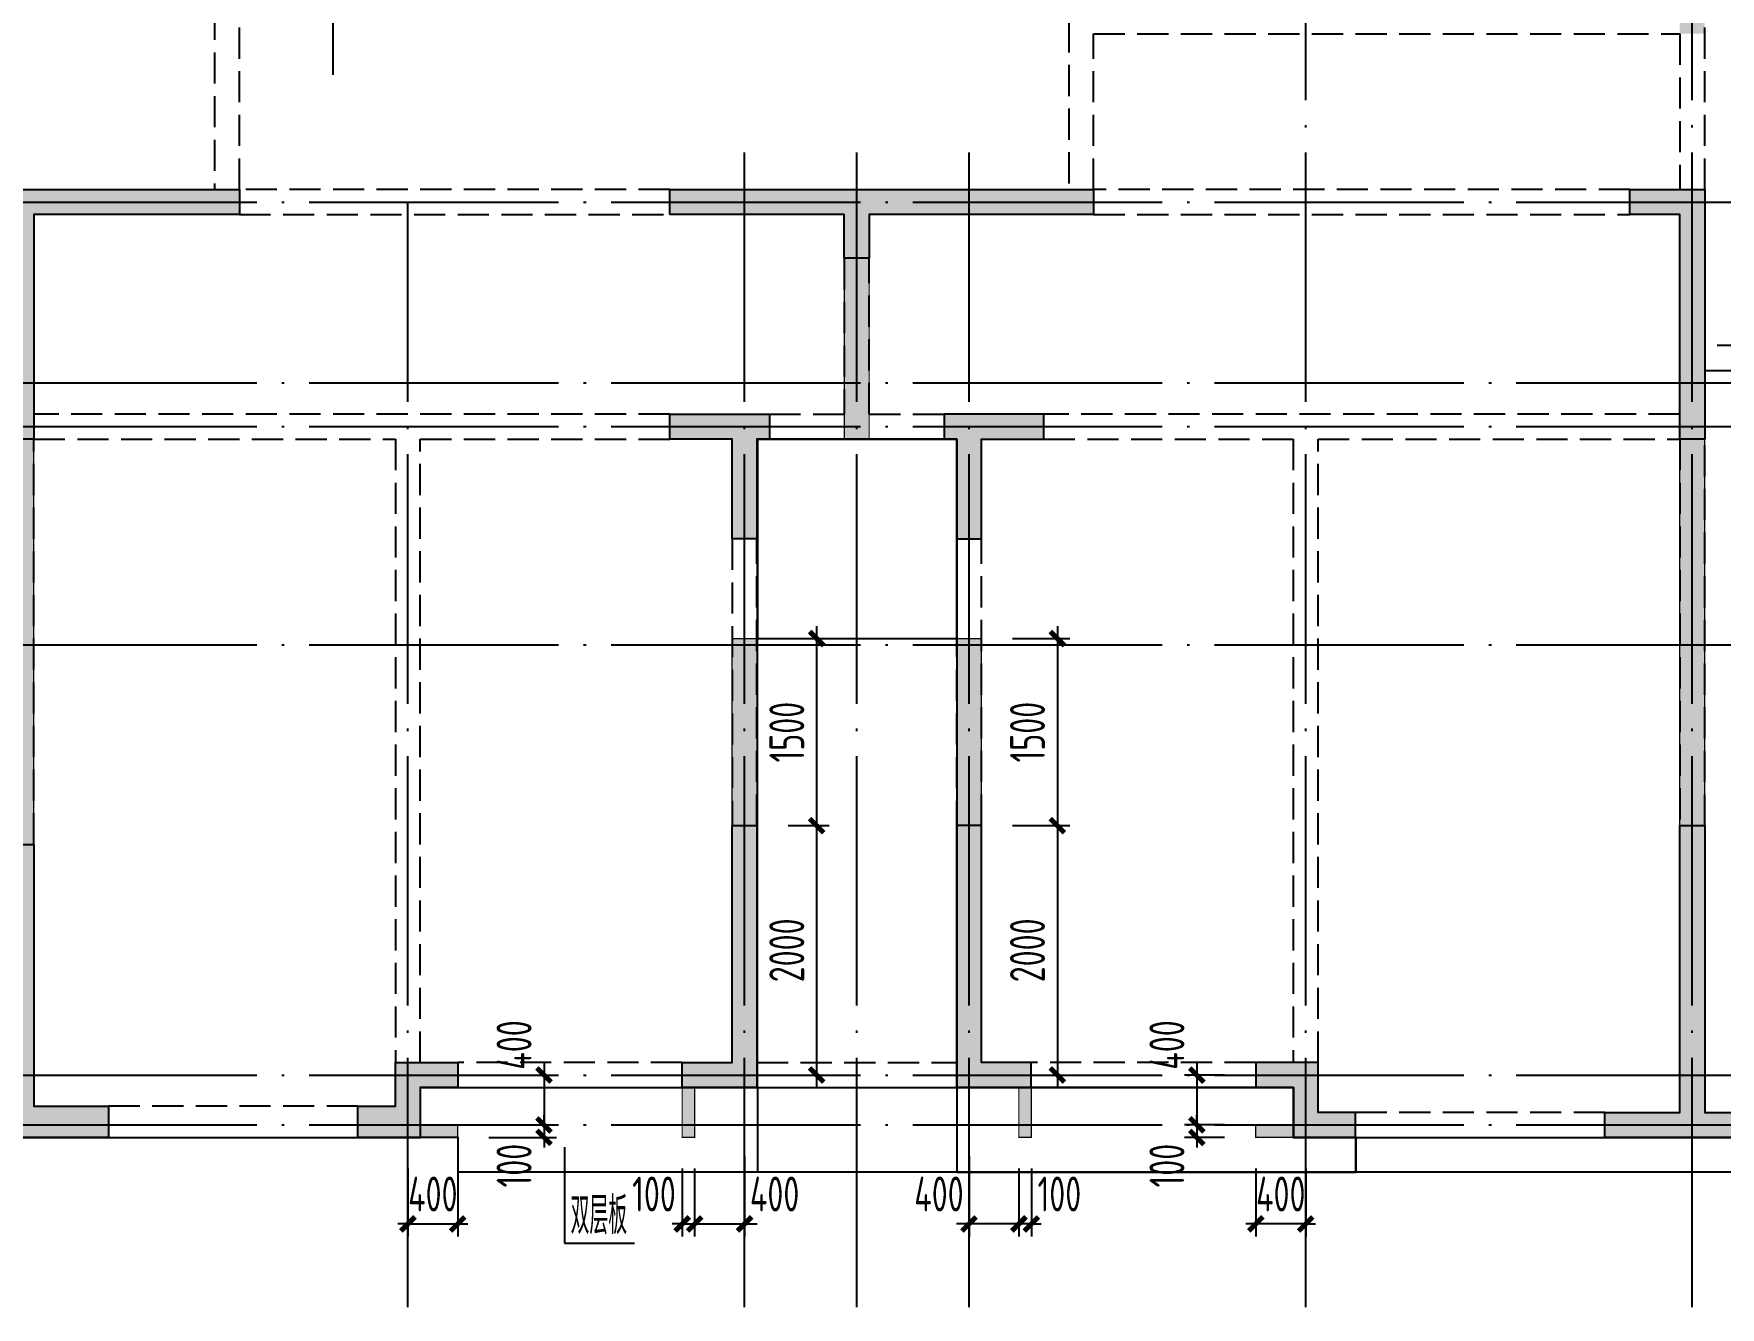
# Model space of a CAD drawing. Extents: x 154268 to 5133249, y -1832900 to 601179.
# Drawn here: x 650217 to 663742, y 554682 to 564894 of the extents above; entities that cross this region are included whole.
import ezdxf
from ezdxf.enums import TextEntityAlignment as Align

# ---------------------------------------------------------------- set-up
doc = ezdxf.new("R2010")
doc.units = 0
doc.header["$LTSCALE"] = 1000
doc.linetypes.add('DASH', pattern=[0.35, 0.25, -0.1])
doc.linetypes.add('DOTE', pattern=[2.42, 2, -0.2, 0.02, -0.2])
for name, color, linetype in [('A-ANNO-AXIS', 94, 'Continuous'), ('A-ANNO-DOTE', 15, 'DOTE'), ('DIM', 3, 'Continuous'), ('HATCH', 254, 'Continuous'), ('S-BASE-SING-实线', 7, 'Continuous'), ('S-BEAM-实线', 4, 'Continuous'), ('S-FLOOR-说明', 7, 'Continuous'), ('S-WALL-砼墙', 60, 'Continuous'), ('一体浇筑', 1, 'Continuous')]:
    doc.layers.add(name, color=color, linetype=linetype)
doc.styles.add('DIM_FONT', font='SIMPLEX', dxfattribs={"width": 0.7, "bigfont": 'GBCBIG'})
doc.styles.add('TSSD_Dimension', font='tssdeng.shx', dxfattribs={"width": 0.7, "bigfont": 'Hztxt.shx'})
doc.dimstyles.new('TSSD_100_100$0', dxfattribs={"dimtxt": 280, "dimasz": 80, "dimexe": 100, "dimexo": 250, "dimgap": 100, "dimtad": 1, "dimdec": 0, "dimzin": 0, "dimdsep": 46, "dimtxsty": 'TSSD_Dimension', "dimblk": 'ARCHTICK', "dimcen": 0, "dimdle": 100, "dimclrd": 3, "dimclre": 3, "dimclrt": 7, "dimadec": 0, "dimazin": 0, "dimtfac": 1, "dimtdec": 0, "dimtix": 1, "dimtmove": 2, "dimatfit": 3, "dimldrblk": 'ARCHTICK', "dimfxl": 100, "dimtolj": 1, "dimtzin": 0, "dimarcsym": 0})
pattern_1 = [(50, (-3130232.09, 2526935.15), (215.178055, -18.8256405), [22.5, -247.5]), (355, (-3130232.1, 2526935.15), (-41.6254, 225.65764), [18, -198]), (100.4514, (-3130214.16, 2526933.58), (173.552815, 206.831863), [19.122057, -210.342634]), (46.1842, (-3130232.1, 2526995.15), (320.172315, -49.655704), [33.75, -371.25]), (96.6356, (-3130205.4, 2526991), (280.398812, 292.235361), [28.683086, -315.5139]), (351.1842, (-3130232.1, 2526995.15), (280.398584, 292.23558), [27, -297]), (21, (-3130202.09, 2526980.15), (179.0721156, -120.785667), [22.5, -247.5]), (326, (-3130202.1, 2526980.15), (72.9946, 217.545014), [18, -198]), (71.4514, (-3130187.17, 2526970.08), (252.066789, 96.759149), [19.122057, -210.342634]), (37.5, (-3130232.09, 2526935.15), (3.6479566, 99.8681561), [0, -195.6, 0, -201, 0, -198.75]), (7.5, (-3130232.09, 2526935.15), (78.9208612, 118.3235136), [0, -114.6, 0, -191.1, 0, -75.75]), (327.5, (-3130298.99, 2526935.15), (160.1467309, -6.7664615), [0, -75, 0, -234, 0, -310.5]), (317.5, (-3130328.99, 2526935.15), (174.955851, 30.0314947), [0, -97.5, 0, -155.4, 0, -220.5]), (45, (-3130232.09, 2526935.15), (-106.066017, 106.066017), [])]

# ---------------------------------------------------------------- blocks, each defined once
blk = doc.blocks.new('T4zw1')
at = {"layer": 'A-ANNO-DOTE'}
for p, q in [((1561857, -2344316), (1561857, -2338823)), ((1569657, -2354199), (1569657, -2338823)), ((1572757, -2354199), (1572757, -2338823)), ((1565157, -2354199), (1565157, -2344891)), ((1566057, -2354199), (1566057, -2344891)), ((1566957, -2354199), (1566957, -2344891)), ((1554406, -2345337), (1601542, -2345337)), ((1562457, -2354199), (1562457, -2345337)), ((1554406, -2346787), (1601542, -2346787)), ((1554406, -2347137), (1601542, -2347137)), ((1554406, -2348887), (1601542, -2348887)), ((1554406, -2352337), (1601542, -2352337)), ((1554406, -2352737), (1601542, -2352737))]:
    blk.add_line(p, q, dxfattribs=at)
blk = doc.blocks.new('T4sbzpm1')
at = {"layer": 'S-BEAM-实线', "linetype": 'DASH'}
for p, q in [((12000, 9650), (12000, 7600)), ((5150, 9050), (5150, 7600)), ((5350, 7600), (5350, 9050)), ((17100, 7600), (17100, 8950)), ((12200, 8850), (16900, 8850)), ((12200, 7600), (12200, 8850)), ((16900, 8850), (16900, 7600)), ((8800, 7600), (5350, 7600)), ((16500, 7600), (12200, 7600)), ((5350, 7400), (8800, 7400)), ((12200, 7400), (16500, 7400)), ((10200, 7050), (10200, 5800)), ((10400, 5800), (10400, 7050)), ((22700, 6350), (17100, 6350)), ((17100, 6150), (19900, 6150)), ((8800, 5800), (3700, 5800)), ((9600, 5800), (10200, 5800)), ((10400, 5800), (11000, 5800)), ((16900, 5800), (11800, 5800)), ((3700, 5600), (6600, 5600)), ((3700, 2350), (3700, 5600)), ((6600, 5600), (6600, 600)), ((6800, 600), (6800, 5600)), ((6800, 5600), (8800, 5600)), ((9600, 5600), (11000, 5600)), ((11800, 5600), (13800, 5600)), ((13800, 5600), (13800, 600)), ((14000, 5600), (16900, 5600)), ((14000, 600), (14000, 5600)), ((16900, 5600), (16900, 2500)), ((17100, 2500), (17100, 5600)), ((9300, 4800), (9300, 2500)), ((9500, 2500), (9500, 4800)), ((11100, 4800), (11100, 2500)), ((11300, 2500), (11300, 4800)), ((8900, 600), (7100, 600)), ((9500, 600), (11100, 600)), ((13500, 600), (11700, 600)), ((7100, 400), (8900, 400)), ((9500, 400), (11100, 400)), ((11700, 400), (13500, 400)), ((6300, 250), (4300, 250)), ((16300, 200), (14300, 200)), ((4300, 0), (6300, 0)), ((14300, 0), (16300, 0))]:
    blk.add_line(p, q, dxfattribs=at)
at = {"layer": 'S-WALL-砼墙'}
for points in [[(3500, 7600), (5350, 7600), (5350, 7400), (3700, 7400), (3700, 5600), (3500, 5600)], [(8800, 7400), (8800, 7600), (12200, 7600), (12200, 7400), (10400, 7400), (10400, 7050), (10200, 7050), (10200, 7400)], [(16500, 7400), (16500, 7600), (17100, 7600), (17100, 5600), (16900, 5600), (16900, 7400)], [(8800, 5600), (8800, 5800), (9600, 5800), (9600, 5600), (9500, 5600), (9500, 4800), (9300, 4800), (9300, 5600)], [(11800, 5600), (11800, 5800), (11000, 5800), (11000, 5600), (11100, 5600), (11100, 4800), (11300, 4800), (11300, 5600)], [(8900, 400), (8900, 600), (9300, 600), (9300, 2500), (9500, 2500), (9500, 400)], [(11700, 400), (11700, 600), (11300, 600), (11300, 2500), (11100, 2500), (11100, 400)], [(16900, 2500), (17100, 2500), (17100, 200), (17600, 200), (17600, 0), (16300, 0), (16300, 200), (16900, 200)], [(3500, 2350), (3700, 2350), (3700, 250), (4300, 250), (4300, 0), (3100, 0), (3100, 250), (3500, 250)], [(6300, 0), (6300, 250), (6600, 250), (6600, 600), (7100, 600), (7100, 400), (6800, 400), (6800, 0)], [(14300, 0), (14300, 200), (14000, 200), (14000, 600), (13500, 600), (13500, 400), (13800, 400), (13800, 0)]]:
    blk.add_lwpolyline(points, close=True, dxfattribs=at)
blk = doc.blocks.new('_ArchTick')
at = {"color": 0, "linetype": 'ByBlock', "const_width": 0.5}
blk.add_lwpolyline([(-0.71, -0.71), (0.71, 0.71)], dxfattribs=at)
blk = doc.blocks.new('*D5267')
at = {"layer": 'Defpoints', "color": 0, "transparency": 16777216}
for p in [(653217, 556044), (653617, 556044), (653617, 555350)]:
    blk.add_point(p, dxfattribs=at)
at = {"layer": 'DIM', "color": 3, "lineweight": -2, "transparency": 16777216}
for p, q in [((653217, 555794), (653217, 555250)), ((653617, 555794), (653617, 555250)), ((653217, 555350), (653137, 555350)), ((653217, 555350), (653617, 555350)), ((653617, 555350), (653697, 555350))]:
    blk.add_line(p, q, dxfattribs=at)
at = {"layer": 'DIM', "color": 3, "lineweight": -2, "transparency": 16777216, "xscale": 80, "yscale": 80, "zscale": 80}
blk.add_blockref('_ArchTick', (653217, 555350), dxfattribs=at)
at = {"layer": 'DIM', "color": 3, "lineweight": -2, "transparency": 16777216, "xscale": 80, "yscale": 80, "zscale": 80, "rotation": 180}
blk.add_blockref('_ArchTick', (653617, 555350), dxfattribs=at)
at = {"layer": 'DIM', "color": 7, "transparency": 16777216, "insert": (653417, 555590), "char_height": 280, "attachment_point": 5, "style": 'TSSD_Dimension'}
blk.add_mtext('\\A1;400', dxfattribs=at)
blk = doc.blocks.new('*D5268')
at = {"layer": 'Defpoints', "color": 0, "transparency": 16777216}
for p in [(655417, 556044), (655517, 556044), (655517, 555350)]:
    blk.add_point(p, dxfattribs=at)
at = {"layer": 'DIM', "color": 3, "lineweight": -2, "transparency": 16777216}
for p, q in [((655417, 555794), (655417, 555250)), ((655517, 555794), (655517, 555250)), ((655417, 555350), (655337, 555350)), ((655417, 555350), (655517, 555350)), ((655517, 555350), (655597, 555350))]:
    blk.add_line(p, q, dxfattribs=at)
at = {"layer": 'DIM', "color": 3, "lineweight": -2, "transparency": 16777216, "xscale": 80, "yscale": 80, "zscale": 80}
blk.add_blockref('_ArchTick', (655417, 555350), dxfattribs=at)
at = {"layer": 'DIM', "color": 3, "lineweight": -2, "transparency": 16777216, "xscale": 80, "yscale": 80, "zscale": 80, "rotation": 180}
blk.add_blockref('_ArchTick', (655517, 555350), dxfattribs=at)
at = {"layer": 'DIM', "color": 7, "transparency": 16777216, "insert": (655191, 555590), "char_height": 280, "attachment_point": 5, "style": 'TSSD_Dimension'}
blk.add_mtext('\\A1;100', dxfattribs=at)
blk = doc.blocks.new('*D5269')
at = {"layer": 'Defpoints', "color": 0, "transparency": 16777216}
for p in [(655517, 556044), (655917, 556144), (655917, 555350)]:
    blk.add_point(p, dxfattribs=at)
at = {"layer": 'DIM', "color": 3, "lineweight": -2, "transparency": 16777216}
for p, q in [((655917, 555894), (655917, 555250)), ((655517, 555794), (655517, 555250)), ((655417, 555350), (656017, 555350))]:
    blk.add_line(p, q, dxfattribs=at)
at = {"layer": 'DIM', "color": 3, "lineweight": -2, "transparency": 16777216, "xscale": 80, "yscale": 80, "zscale": 80, "rotation": 180}
blk.add_blockref('_ArchTick', (655517, 555350), dxfattribs=at)
at = {"layer": 'DIM', "color": 3, "lineweight": -2, "transparency": 16777216, "xscale": 80, "yscale": 80, "zscale": 80}
blk.add_blockref('_ArchTick', (655917, 555350), dxfattribs=at)
at = {"layer": 'DIM', "color": 7, "transparency": 16777216, "insert": (656158, 555590), "char_height": 280, "attachment_point": 5, "style": 'TSSD_Dimension'}
blk.add_mtext('\\A1;400', dxfattribs=at)
blk = doc.blocks.new('*D5270')
at = {"layer": 'Defpoints', "color": 0, "transparency": 16777216}
for p in [(660017, 556044), (660417, 556044), (660017, 555350)]:
    blk.add_point(p, dxfattribs=at)
at = {"layer": 'DIM', "color": 3, "lineweight": -2, "transparency": 16777216}
for p, q in [((660017, 555794), (660017, 555250)), ((660417, 555794), (660417, 555250)), ((660017, 555350), (659937, 555350)), ((660417, 555350), (660017, 555350)), ((660417, 555350), (660497, 555350))]:
    blk.add_line(p, q, dxfattribs=at)
at = {"layer": 'DIM', "color": 3, "lineweight": -2, "transparency": 16777216, "xscale": 80, "yscale": 80, "zscale": 80}
blk.add_blockref('_ArchTick', (660017, 555350), dxfattribs=at)
at = {"layer": 'DIM', "color": 3, "lineweight": -2, "transparency": 16777216, "xscale": 80, "yscale": 80, "zscale": 80, "rotation": 180}
blk.add_blockref('_ArchTick', (660417, 555350), dxfattribs=at)
at = {"layer": 'DIM', "color": 7, "transparency": 16777216, "insert": (660217, 555590), "char_height": 280, "attachment_point": 5, "style": 'TSSD_Dimension'}
blk.add_mtext('\\A1;400', dxfattribs=at)
blk = doc.blocks.new('*D5271')
at = {"layer": 'Defpoints', "color": 0, "transparency": 16777216}
for p in [(658117, 556044), (658217, 556044), (658117, 555350)]:
    blk.add_point(p, dxfattribs=at)
at = {"layer": 'DIM', "color": 3, "lineweight": -2, "transparency": 16777216}
for p, q in [((658117, 555794), (658117, 555250)), ((658217, 555794), (658217, 555250)), ((658117, 555350), (658037, 555350)), ((658217, 555350), (658117, 555350)), ((658217, 555350), (658297, 555350))]:
    blk.add_line(p, q, dxfattribs=at)
at = {"layer": 'DIM', "color": 3, "lineweight": -2, "transparency": 16777216, "xscale": 80, "yscale": 80, "zscale": 80}
blk.add_blockref('_ArchTick', (658117, 555350), dxfattribs=at)
at = {"layer": 'DIM', "color": 3, "lineweight": -2, "transparency": 16777216, "xscale": 80, "yscale": 80, "zscale": 80, "rotation": 180}
blk.add_blockref('_ArchTick', (658217, 555350), dxfattribs=at)
at = {"layer": 'DIM', "color": 7, "transparency": 16777216, "insert": (658442, 555590), "char_height": 280, "attachment_point": 5, "style": 'TSSD_Dimension'}
blk.add_mtext('\\A1;100', dxfattribs=at)
blk = doc.blocks.new('*D5272')
at = {"layer": 'Defpoints', "color": 0, "transparency": 16777216}
for p in [(657717, 556144), (658117, 556044), (657717, 555350)]:
    blk.add_point(p, dxfattribs=at)
at = {"layer": 'DIM', "color": 3, "lineweight": -2, "transparency": 16777216}
for p, q in [((657717, 555894), (657717, 555250)), ((658117, 555794), (658117, 555250)), ((658217, 555350), (657617, 555350))]:
    blk.add_line(p, q, dxfattribs=at)
at = {"layer": 'DIM', "color": 3, "lineweight": -2, "transparency": 16777216, "xscale": 80, "yscale": 80, "zscale": 80, "rotation": 180}
blk.add_blockref('_ArchTick', (657717, 555350), dxfattribs=at)
at = {"layer": 'DIM', "color": 3, "lineweight": -2, "transparency": 16777216, "xscale": 80, "yscale": 80, "zscale": 80}
blk.add_blockref('_ArchTick', (658117, 555350), dxfattribs=at)
at = {"layer": 'DIM', "color": 7, "transparency": 16777216, "insert": (657476, 555590), "char_height": 280, "attachment_point": 5, "style": 'TSSD_Dimension'}
blk.add_mtext('\\A1;400', dxfattribs=at)
blk = doc.blocks.new('*D5273')
at = {"layer": 'Defpoints', "color": 0, "transparency": 16777216}
for p in [(653617, 556544), (653617, 556144), (654309, 556144)]:
    blk.add_point(p, dxfattribs=at)
at = {"layer": 'DIM', "color": 3, "lineweight": -2, "transparency": 16777216}
for p, q in [((654309, 556644), (654309, 556044)), ((653867, 556544), (654409, 556544)), ((653867, 556144), (654409, 556144))]:
    blk.add_line(p, q, dxfattribs=at)
at = {"layer": 'DIM', "color": 3, "lineweight": -2, "transparency": 16777216, "xscale": 80, "yscale": 80, "zscale": 80}
for p, rotation in [((654309, 556544), 90), ((654309, 556144), 270)]:
    blk.add_blockref('_ArchTick', p, dxfattribs=dict(at, rotation=rotation))
at = {"layer": 'DIM', "color": 7, "transparency": 16777216, "insert": (654069, 556785), "char_height": 280, "attachment_point": 5, "rotation": 90, "style": 'TSSD_Dimension'}
blk.add_mtext('\\A1;400', dxfattribs=at)
blk = doc.blocks.new('*D5274')
at = {"layer": 'Defpoints', "color": 0, "transparency": 16777216}
for p in [(653617, 556144), (653617, 556044), (654309, 556044)]:
    blk.add_point(p, dxfattribs=at)
at = {"layer": 'DIM', "color": 3, "lineweight": -2, "transparency": 16777216}
for p, q in [((654309, 556144), (654309, 556224)), ((653867, 556144), (654409, 556144)), ((653867, 556044), (654409, 556044)), ((654309, 556144), (654309, 556044)), ((654309, 556044), (654309, 555964))]:
    blk.add_line(p, q, dxfattribs=at)
at = {"layer": 'DIM', "color": 3, "lineweight": -2, "transparency": 16777216, "xscale": 80, "yscale": 80, "zscale": 80}
for p, rotation in [((654309, 556144), 270), ((654309, 556044), 90)]:
    blk.add_blockref('_ArchTick', p, dxfattribs=dict(at, rotation=rotation))
at = {"layer": 'DIM', "color": 7, "transparency": 16777216, "insert": (654069, 555818), "char_height": 280, "attachment_point": 5, "rotation": 90, "style": 'TSSD_Dimension'}
blk.add_mtext('\\A1;100', dxfattribs=at)
blk = doc.blocks.new('*D5275')
at = {"layer": 'Defpoints', "color": 0, "transparency": 16777216}
for p in [(660017, 556544), (659544, 556144), (660017, 556144)]:
    blk.add_point(p, dxfattribs=at)
at = {"layer": 'DIM', "color": 3, "lineweight": -2, "transparency": 16777216}
for p, q in [((659544, 556644), (659544, 556044)), ((659767, 556544), (659444, 556544)), ((659767, 556144), (659444, 556144))]:
    blk.add_line(p, q, dxfattribs=at)
at = {"layer": 'DIM', "color": 3, "lineweight": -2, "transparency": 16777216, "xscale": 80, "yscale": 80, "zscale": 80}
for p, rotation in [((659544, 556544), 90), ((659544, 556144), 270)]:
    blk.add_blockref('_ArchTick', p, dxfattribs=dict(at, rotation=rotation))
at = {"layer": 'DIM', "color": 7, "transparency": 16777216, "insert": (659304, 556785), "char_height": 280, "attachment_point": 5, "rotation": 90, "style": 'TSSD_Dimension'}
blk.add_mtext('\\A1;400', dxfattribs=at)
blk = doc.blocks.new('*D5276')
at = {"layer": 'Defpoints', "color": 0, "transparency": 16777216}
for p in [(659544, 556044), (660017, 556144), (660017, 556044)]:
    blk.add_point(p, dxfattribs=at)
at = {"layer": 'DIM', "color": 3, "lineweight": -2, "transparency": 16777216}
for p, q in [((659544, 556144), (659544, 556224)), ((659767, 556144), (659444, 556144)), ((659767, 556044), (659444, 556044)), ((659544, 556144), (659544, 556044)), ((659544, 556044), (659544, 555964))]:
    blk.add_line(p, q, dxfattribs=at)
at = {"layer": 'DIM', "color": 3, "lineweight": -2, "transparency": 16777216, "xscale": 80, "yscale": 80, "zscale": 80}
for p, rotation in [((659544, 556144), 270), ((659544, 556044), 90)]:
    blk.add_blockref('_ArchTick', p, dxfattribs=dict(at, rotation=rotation))
at = {"layer": 'DIM', "color": 7, "transparency": 16777216, "insert": (659304, 555818), "char_height": 280, "attachment_point": 5, "rotation": 90, "style": 'TSSD_Dimension'}
blk.add_mtext('\\A1;100', dxfattribs=at)
blk = doc.blocks.new('*D5316')
at = {"layer": 'Defpoints', "color": 0, "transparency": 16777216}
for p in [(656017, 558544), (656496, 558544), (656017, 556544)]:
    blk.add_point(p, dxfattribs=at)
at = {"layer": 'DIM', "color": 3, "lineweight": -2, "transparency": 16777216}
for p, q in [((656496, 556444), (656496, 558644)), ((656267, 558544), (656596, 558544)), ((656267, 556544), (656596, 556544))]:
    blk.add_line(p, q, dxfattribs=at)
at = {"layer": 'DIM', "color": 3, "lineweight": -2, "transparency": 16777216, "xscale": 80, "yscale": 80, "zscale": 80}
for p, rotation in [((656496, 558544), 90), ((656496, 556544), 270)]:
    blk.add_blockref('_ArchTick', p, dxfattribs=dict(at, rotation=rotation))
at = {"layer": 'DIM', "color": 7, "transparency": 16777216, "insert": (656256, 557544), "char_height": 280, "attachment_point": 5, "rotation": 90, "style": 'TSSD_Dimension'}
blk.add_mtext('\\A1;2000', dxfattribs=at)
blk = doc.blocks.new('*D5317')
at = {"layer": 'Defpoints', "color": 0, "transparency": 16777216}
for p in [(656017, 560044), (656496, 560044), (656017, 558544)]:
    blk.add_point(p, dxfattribs=at)
at = {"layer": 'DIM', "color": 3, "lineweight": -2, "transparency": 16777216}
for p, q in [((656496, 558444), (656496, 560144)), ((656267, 560044), (656596, 560044)), ((656267, 558544), (656596, 558544))]:
    blk.add_line(p, q, dxfattribs=at)
at = {"layer": 'DIM', "color": 3, "lineweight": -2, "transparency": 16777216, "xscale": 80, "yscale": 80, "zscale": 80}
for p, rotation in [((656496, 560044), 90), ((656496, 558544), 270)]:
    blk.add_blockref('_ArchTick', p, dxfattribs=dict(at, rotation=rotation))
at = {"layer": 'DIM', "color": 7, "transparency": 16777216, "insert": (656256, 559294), "char_height": 280, "attachment_point": 5, "rotation": 90, "style": 'TSSD_Dimension'}
blk.add_mtext('\\A1;1500', dxfattribs=at)
blk = doc.blocks.new('*D5318')
at = {"layer": 'Defpoints', "color": 0, "transparency": 16777216}
for p in [(657817, 560044), (657817, 558544), (658426, 558544)]:
    blk.add_point(p, dxfattribs=at)
at = {"layer": 'DIM', "color": 3, "lineweight": -2, "transparency": 16777216}
for p, q in [((658426, 560144), (658426, 558444)), ((658067, 560044), (658526, 560044)), ((658067, 558544), (658526, 558544))]:
    blk.add_line(p, q, dxfattribs=at)
at = {"layer": 'DIM', "color": 3, "lineweight": -2, "transparency": 16777216, "xscale": 80, "yscale": 80, "zscale": 80}
for p, rotation in [((658426, 560044), 90), ((658426, 558544), 270)]:
    blk.add_blockref('_ArchTick', p, dxfattribs=dict(at, rotation=rotation))
at = {"layer": 'DIM', "color": 7, "transparency": 16777216, "insert": (658186, 559294), "char_height": 280, "attachment_point": 5, "rotation": 90, "style": 'TSSD_Dimension'}
blk.add_mtext('\\A1;1500', dxfattribs=at)
blk = doc.blocks.new('*D5319')
at = {"layer": 'Defpoints', "color": 0, "transparency": 16777216}
for p in [(657817, 558544), (657717, 556544), (658426, 556544)]:
    blk.add_point(p, dxfattribs=at)
at = {"layer": 'DIM', "color": 3, "lineweight": -2, "transparency": 16777216}
for p, q in [((658426, 558644), (658426, 556444)), ((658067, 558544), (658526, 558544)), ((657967, 556544), (658526, 556544))]:
    blk.add_line(p, q, dxfattribs=at)
at = {"layer": 'DIM', "color": 3, "lineweight": -2, "transparency": 16777216, "xscale": 80, "yscale": 80, "zscale": 80}
for p, rotation in [((658426, 558544), 90), ((658426, 556544), 270)]:
    blk.add_blockref('_ArchTick', p, dxfattribs=dict(at, rotation=rotation))
at = {"layer": 'DIM', "color": 7, "transparency": 16777216, "insert": (658186, 557544), "char_height": 280, "attachment_point": 5, "rotation": 90, "style": 'TSSD_Dimension'}
blk.add_mtext('\\A1;2000', dxfattribs=at)

msp = doc.modelspace()

# ---------------------------------------------------------------- hatches: boundary and pattern name
at = {"layer": 'HATCH'}
h = msp.add_hatch(color=253, dxfattribs=at)
h.paths.add_polyline_path([(672516.7, 556044), (672516.7, 556244), (672216.7, 556244), (672216.7, 556644), (671716.7, 556644), (671716.7, 556444), (672016.7, 556444), (672016.7, 556044)])
h.paths.add_polyline_path([(675216.7, 558544), (675016.7, 558544), (675016.7, 556244), (674516.7, 556244), (674516.7, 556044), (675816.7, 556044), (675816.7, 556244), (675216.7, 556244)])
h.paths.add_polyline_path([(675616.7, 563444), (675616.7, 563644), (675016.7, 563644), (675016.7, 561644), (675216.7, 561644), (675216.7, 563444)])
h.paths.add_polyline_path([(675766.7, 568394), (675766.7, 568594), (675016.7, 568594), (675016.7, 565794), (673666.7, 565794), (673666.7, 565594), (675016.7, 565594), (675016.7, 564894), (675216.7, 564894), (675216.7, 565594), (676616.7, 565594), (676616.7, 565794), (675216.7, 565794), (675216.7, 568394)])
h.paths.add_polyline_path([(680716.7, 568594), (679916.7, 568594), (679916.7, 565594), (680116.7, 565594), (680116.7, 566094), (680616.7, 566094), (680616.7, 566294), (680116.7, 566294), (680116.7, 568394), (680716.7, 568394)])
h.paths.add_polyline_path([(684666.7, 568594), (683866.7, 568594), (683866.7, 568394), (684466.7, 568394), (684466.7, 566294), (684066.7, 566294), (684066.7, 566094), (684666.7, 566094)])
h.paths.add_polyline_path([(683316.7, 563444), (683316.7, 563644), (679916.7, 563644), (679916.7, 563444), (681716.7, 563444), (681716.7, 563094), (681916.7, 563094), (681916.7, 563444)])
h.paths.add_polyline_path([(677816.7, 556044), (677816.7, 556244), (678116.7, 556244), (678116.7, 556644), (678616.7, 556644), (678616.7, 556444), (678316.7, 556444), (678316.7, 556044)])
h.paths.add_polyline_path([(680416.7, 556444), (680416.7, 556644), (680816.7, 556644), (680816.7, 558544), (681016.7, 558544), (681016.7, 556444)])
h.paths.add_polyline_path([(683216.7, 556444), (683216.7, 556644), (682816.7, 556644), (682816.7, 558544), (682616.7, 558544), (682616.7, 556444)])
h.paths.add_polyline_path([(680316.7, 561644), (680316.7, 561844), (681116.7, 561844), (681116.7, 561644), (681016.7, 561644), (681016.7, 560844), (680816.7, 560844), (680816.7, 561644)])
h.paths.add_polyline_path([(683316.7, 561644), (683316.7, 561844), (682516.7, 561844), (682516.7, 561644), (682616.7, 561644), (682616.7, 560844), (682816.7, 560844), (682816.7, 561644)])
h.paths.add_polyline_path([(685816.7, 556044), (685816.7, 556294), (685516.7, 556294), (685516.7, 556644), (685016.7, 556644), (685016.7, 556444), (685316.7, 556444), (685316.7, 556044)])
h.paths.add_polyline_path([(688616.7, 558394), (688416.7, 558394), (688416.7, 556294), (687816.7, 556294), (687816.7, 556044), (689016.7, 556044), (689016.7, 556294), (688616.7, 556294)])
h.paths.add_polyline_path([(688616.7, 563644), (686766.7, 563644), (686766.7, 563444), (688416.7, 563444), (688416.7, 561644), (688616.7, 561644)])
h.paths.add_polyline_path([(686616.7, 568344), (686616.7, 568594), (685916.7, 568594), (685916.7, 565094), (686966.7, 565094), (686966.7, 565294), (686116.7, 565294), (686116.7, 568344)])
h.paths.add_polyline_path([(689616.7, 568344), (689616.7, 568594), (688416.7, 568594), (688416.7, 568344), (688916.7, 568344), (688916.7, 566694), (689116.7, 566694), (689116.7, 568344)])
h.paths.add_polyline_path([(692116.7, 568594), (691116.7, 568594), (691116.7, 568344), (691866.7, 568344), (691866.7, 564994), (692116.7, 564994)])
h.paths.add_polyline_path([(692116.7, 562494), (691866.7, 562494), (691866.7, 562194), (690316.7, 562194), (690316.7, 561994), (692116.7, 561994)])
h.paths.add_polyline_path([(692116.7, 560094), (691866.7, 560094), (691866.7, 556294), (691416.7, 556294), (691416.7, 556044), (692116.7, 556044)])
h.paths.add_polyline_path([(669216.7, 559144), (669416.7, 559144), (669416.7, 556644), (669916.7, 556644), (669916.7, 556444), (668716.7, 556444), (668716.7, 556644), (669216.7, 556644)])
h.paths.add_polyline_path([(668416.7, 565594), (668416.7, 565794), (670216.7, 565794), (670216.7, 565594), (669416.7, 565594), (669416.7, 562194), (669216.7, 562194), (669216.7, 565594)])
h.paths.add_polyline_path([(666116.7, 556044), (666116.7, 556244), (666416.7, 556244), (666416.7, 556644), (666916.7, 556644), (666916.7, 556444), (666616.7, 556444), (666616.7, 556044)])
h.paths.add_polyline_path([(663416.7, 558544), (663616.7, 558544), (663616.7, 556244), (664116.7, 556244), (664116.7, 556044), (662816.7, 556044), (662816.7, 556244), (663416.7, 556244)])
h.paths.add_polyline_path([(663016.7, 563444), (663016.7, 563644), (663616.7, 563644), (663616.7, 561644), (663416.7, 561644), (663416.7, 563444)])
h.paths.add_polyline_path([(662866.7, 568394), (662866.7, 568594), (663616.7, 568594), (663616.7, 565794), (664966.7, 565794), (664966.7, 565594), (663616.7, 565594), (663616.7, 564894), (663416.7, 564894), (663416.7, 565594), (662016.7, 565594), (662016.7, 565794), (663416.7, 565794), (663416.7, 568394)])
h.paths.add_polyline_path([(657916.7, 568594), (658716.7, 568594), (658716.7, 565594), (658516.7, 565594), (658516.7, 566094), (658016.7, 566094), (658016.7, 566294), (658516.7, 566294), (658516.7, 568394), (657916.7, 568394)])
h.paths.add_polyline_path([(653966.7, 568594), (654766.7, 568594), (654766.7, 568394), (654166.7, 568394), (654166.7, 566294), (654566.7, 566294), (654566.7, 566094), (653966.7, 566094)])
h.paths.add_polyline_path([(655316.7, 563444), (655316.7, 563644), (658716.7, 563644), (658716.7, 563444), (656916.7, 563444), (656916.7, 563094), (656716.7, 563094), (656716.7, 563444)])
h.paths.add_polyline_path([(660816.7, 556044), (660816.7, 556244), (660516.7, 556244), (660516.7, 556644), (660016.7, 556644), (660016.7, 556444), (660316.7, 556444), (660316.7, 556044)])
h.paths.add_polyline_path([(658216.7, 556444), (658216.7, 556644), (657816.7, 556644), (657816.7, 558544), (657616.7, 558544), (657616.7, 556444)])
h.paths.add_polyline_path([(655416.7, 556444), (655416.7, 556644), (655816.7, 556644), (655816.7, 558544), (656016.7, 558544), (656016.7, 556444)])
h.paths.add_polyline_path([(658316.7, 561644), (658316.7, 561844), (657516.7, 561844), (657516.7, 561644), (657616.7, 561644), (657616.7, 560844), (657816.7, 560844), (657816.7, 561644)])
h.paths.add_polyline_path([(655316.7, 561644), (655316.7, 561844), (656116.7, 561844), (656116.7, 561644), (656016.7, 561644), (656016.7, 560844), (655816.7, 560844), (655816.7, 561644)])
h.paths.add_polyline_path([(652816.7, 556044), (652816.7, 556294), (653116.7, 556294), (653116.7, 556644), (653616.7, 556644), (653616.7, 556444), (653316.7, 556444), (653316.7, 556044)])
h.paths.add_polyline_path([(650016.7, 558394), (650216.7, 558394), (650216.7, 556294), (650816.7, 556294), (650816.7, 556044), (649616.7, 556044), (649616.7, 556294), (650016.7, 556294)])
h.paths.add_polyline_path([(650016.7, 563644), (651866.7, 563644), (651866.7, 563444), (650216.7, 563444), (650216.7, 561644), (650016.7, 561644)])
h.paths.add_polyline_path([(652016.7, 568344), (652016.7, 568594), (652716.7, 568594), (652716.7, 565094), (651666.7, 565094), (651666.7, 565294), (652516.7, 565294), (652516.7, 568344)])
h.paths.add_polyline_path([(649016.7, 568344), (649016.7, 568594), (650216.7, 568594), (650216.7, 568344), (649716.7, 568344), (649716.7, 566694), (649516.7, 566694), (649516.7, 568344)])
h.paths.add_polyline_path([(646516.7, 568594), (647516.7, 568594), (647516.7, 568344), (646766.7, 568344), (646766.7, 564994), (646516.7, 564994)])
h.paths.add_polyline_path([(646516.7, 562494), (646766.7, 562494), (646766.7, 562194), (648316.7, 562194), (648316.7, 561994), (646516.7, 561994)])
h.paths.add_polyline_path([(646516.7, 560094), (646766.7, 560094), (646766.7, 556294), (647216.7, 556294), (647216.7, 556044), (646516.7, 556044)])
h = msp.add_hatch(dxfattribs=at)
h.set_pattern_fill('ARMORED', color=256, scale=30, style=0)
h.set_pattern_definition(pattern_1)
h.paths.add_polyline_path([(657816.7, 560044), (657616.7, 560044), (657616.7, 558544), (657816.7, 558544)])
h.paths.add_polyline_path([(656016.7, 560044), (655816.7, 560044), (655816.7, 558544), (656016.7, 558544)])
h.paths.add_polyline_path([(671716.7, 565794), (672816.7, 565794), (672816.7, 565594), (671716.7, 565594)])
h.paths.add_polyline_path([(683216.7, 556444), (683116.7, 556444), (683116.7, 556044), (683216.7, 556044)])
h.paths.add_polyline_path([(685016.7, 556044), (685316.7, 556044), (685316.7, 556144), (685016.7, 556144)])
h.paths.add_polyline_path([(653316.7, 556144), (653616.7, 556144), (653616.7, 556044), (653316.7, 556044)])
h.paths.add_polyline_path([(655516.7, 556444), (655416.7, 556444), (655416.7, 556044), (655516.7, 556044)])
h.paths.add_polyline_path([(652716.7, 566494), (653966.7, 566494), (653966.7, 566294), (652716.7, 566294)])
h.paths.add_polyline_path([(684666.7, 566494), (685916.7, 566494), (685916.7, 566294), (684666.7, 566294)])
h.paths.add_polyline_path([(680416.7, 556444), (680516.7, 556444), (680516.7, 556044), (680416.7, 556044)])
h.paths.add_polyline_path([(678616.7, 556044), (678316.7, 556044), (678316.7, 556144), (678616.7, 556144)])
h.paths.add_polyline_path([(672016.7, 556044), (671716.7, 556044), (671716.7, 556144), (672016.7, 556144)])
h.paths.add_polyline_path([(660316.7, 556144), (660016.7, 556144), (660016.7, 556044), (660316.7, 556044)])
h.paths.add_polyline_path([(658116.7, 556444), (658216.7, 556444), (658216.7, 556044), (658116.7, 556044)])
h.paths.add_polyline_path([(666916.7, 556044), (666616.7, 556044), (666616.7, 556144), (666916.7, 556144)])
h.paths.add_polyline_path([(668716.7, 556144), (669916.7, 556144), (669916.7, 556044), (668716.7, 556044)])
h.paths.add_polyline_path([(680816.7, 560044), (681016.7, 560044), (681016.7, 558544), (680816.7, 558544)])
h.paths.add_polyline_path([(682616.7, 560044), (682816.7, 560044), (682816.7, 558544), (682616.7, 558544)])
h.paths.add_polyline_path([(691566.7, 561994), (691366.7, 561994), (691366.7, 559893.1), (691866.7, 559893.1), (691866.7, 560094), (691566.7, 560094)])
h.paths.add_polyline_path([(680716.7, 568594), (683866.7, 568594), (683866.7, 568394), (680716.7, 568394)])
h.paths.add_polyline_path([(679816.7, 568594), (679916.7, 568594), (679916.7, 568394), (679816.7, 568394)])
h.paths.add_polyline_path([(675766.7, 568594), (678816.7, 568594), (678816.7, 568394), (675766.7, 568394)])
h.paths.add_polyline_path([(673616.7, 565794), (673666.7, 565794), (673666.7, 565594), (673616.7, 565594)])
h.paths.add_polyline_path([(664966.7, 565794), (665016.7, 565794), (665016.7, 565594), (664966.7, 565594)])
h.paths.add_polyline_path([(665816.7, 565794), (666916.7, 565794), (666916.7, 565594), (665816.7, 565594)])
h.paths.add_polyline_path([(658716.7, 568594), (658816.7, 568594), (658816.7, 568394), (658716.7, 568394)])
h.paths.add_polyline_path([(662866.7, 568594), (659816.7, 568597.4), (659816.7, 568397.4), (662866.7, 568394)])
h.paths.add_polyline_path([(654766.7, 568594), (657916.7, 568594), (657916.7, 568394), (654766.7, 568394)])
h.paths.add_polyline_path([(647066.7, 561994), (647266.7, 561994), (647266.7, 559894), (646766.7, 559893.1), (646766.7, 560094), (647066.7, 560094)])
edge = h.paths.add_edge_path()
edge.add_line((669916.7, 556044), (669916.7, 556152))
h = msp.add_hatch(dxfattribs=at)
h.set_pattern_fill('ARMORED', color=256, scale=30, style=0)
h.set_pattern_definition(pattern_1)
h.paths.add_polyline_path([(650016.7, 561644), (650216.7, 561644), (650216.7, 558394), (650016.7, 558394)])
h.paths.add_polyline_path([(656716.7, 563094), (656916.7, 563094), (656916.7, 561644), (656716.7, 561644)])
h.paths.add_polyline_path([(663416.7, 561644), (663616.7, 561644), (663616.7, 558544), (663416.7, 558544)])
h.paths.add_polyline_path([(669216.7, 562194), (669416.7, 562194), (669416.7, 559142.1), (669216.7, 559142.1)])
h.paths.add_polyline_path([(675016.7, 561644), (675216.7, 561644), (675216.7, 558544), (675016.7, 558544)])
h.paths.add_polyline_path([(681716.7, 563094), (681916.7, 563094), (681916.7, 561644), (681716.7, 561644)])
h.paths.add_polyline_path([(688416.7, 561644), (688616.7, 561644), (688616.7, 558394), (688416.7, 558394)], flags=17)
h.paths.add_polyline_path([(688416.7, 561644), (688616.7, 561644), (688616.7, 558394), (688416.7, 558394)], flags=17)

# ---------------------------------------------------------------- linework, layer by layer
at = {"color": 1}
msp.add_lwpolyline([(646519.6, 560094), (646519.6, 560094), (646519.6, 556044), (653319.6, 556044), (653319.6, 556444), (656019.6, 556444), (656019.6, 561644), (657619.6, 561644), (657619.6, 556444), (660319.6, 556444), (660319.6, 556044), (666619.6, 556044)], dxfattribs=at)
msp.add_lwpolyline([(656019.6, 560044), (657619.6, 560044), (657619.6, 561644), (656019.6, 561644)], close=True, dxfattribs=at)
at = {"color": 2}
for points in [[(656019.6, 556444), (656019.6, 555764), (653619.6, 555764), (653619.6, 556044), (653319.6, 556044), (653319.6, 556444)], [(653619.6, 555764), (653619.6, 556044), (653319.6, 556044), (653319.6, 556444), (660319.6, 556444), (660319.6, 556044), (660819.6, 556044), (660819.6, 555764)], [(657619.6, 556444), (657619.6, 556044), (657619.6, 556044), (657619.6, 555764), (660819.6, 555764), (660819.6, 556044), (660319.6, 556044), (660319.6, 556444)], [(666919.6, 555764), (660819.6, 555764), (660819.6, 556044), (666919.6, 556044)]]:
    msp.add_lwpolyline(points, close=True, dxfattribs=at)
at = {"layer": 'S-BASE-SING-实线', "color": 3}
for p, q in [((654473.3, 555964.6), (654473.3, 555196.6)), ((654473.3, 555196.6), (655035.8, 555196.6))]:
    msp.add_line(p, q, dxfattribs=at)
at = {"layer": '一体浇筑', "const_width": 10}
for points in [[(656716.7, 563094), (656916.7, 563094), (656916.7, 561644), (656716.7, 561644)], [(650016.7, 561644), (650216.7, 561644), (650216.7, 558394), (650016.7, 558394)], [(663416.7, 561644), (663616.7, 561644), (663616.7, 558544), (663416.7, 558544)], [(656016.7, 560044), (655816.7, 560044), (655816.7, 558544), (656016.7, 558544)], [(657816.7, 560044), (657616.7, 560044), (657616.7, 558544), (657816.7, 558544)], [(655516.7, 556444), (655416.7, 556444), (655416.7, 556044), (655516.7, 556044)], [(658116.7, 556444), (658216.7, 556444), (658216.7, 556044), (658116.7, 556044)], [(653316.7, 556144), (653616.7, 556144), (653616.7, 556044), (653316.7, 556044)], [(660316.7, 556144), (660016.7, 556144), (660016.7, 556044), (660316.7, 556044)]]:
    msp.add_lwpolyline(points, close=True, dxfattribs=at)

# ---------------------------------------------------------------- block references
at = {"layer": 'A-ANNO-AXIS'}
msp.add_blockref('T4zw1', (-909239.8, 2908880.9), dxfattribs=at)
at = {"layer": 'S-WALL-砼墙'}
msp.add_blockref('T4sbzpm1', (646516.7, 556044), dxfattribs=at)

# ---------------------------------------------------------------- texts
at = {"layer": 'S-FLOOR-说明', "style": 'DIM_FONT', "width": 0.7}
msp.add_text('双层板', height=300, dxfattribs=at).set_placement((654748.9, 555268.1), align=Align.CENTER)

# ---------------------------------------------------------------- dimensions: what is measured, and where the dimension line sits
at = {"layer": 'DIM'}
for base, p1, p2, angle, picture, middle in [((656495.5, 560044), (656016.7, 558544), (656016.7, 560044), 90, '*D5317', (656255.5, 559294)), ((658426, 558544), (657816.7, 560044), (657816.7, 558544), 90, '*D5318', (658186, 559294)), ((656495.5, 558544), (656016.7, 556544), (656016.7, 558544), 90, '*D5316', (656255.5, 557544)), ((658426, 556544), (657816.7, 558544), (657716.7, 556544), 90, '*D5319', (658186, 557544)), ((660016.7, 555350.2), (660416.7, 556044), (660016.7, 556044), 180, '*D5270', (660216.7, 555590.2))]:
    dim = msp.add_linear_dim(base=base, p1=p1, p2=p2, angle=angle, dimstyle='TSSD_100_100$0', dxfattribs=at)
    dim.commit()
    dim.dimension.update_dxf_attribs({"geometry": picture, "text_midpoint": middle})
for base, p1, p2, angle, picture, middle in [((654309.2, 556144), (653616.7, 556544), (653616.7, 556144), 90, '*D5273', (654069.2, 556784.9)), ((659543.8, 556144), (660016.7, 556544), (660016.7, 556144), 90, '*D5275', (659303.8, 556784.9)), ((654309.2, 556044), (653616.7, 556144), (653616.7, 556044), 90, '*D5274', (654069.2, 555818.2)), ((659543.8, 556044), (660016.7, 556144), (660016.7, 556044), 90, '*D5276', (659303.8, 555818.2)), ((657716.7, 555350.2), (658116.7, 556044), (657716.7, 556144), 180, '*D5272', (657475.8, 555590.2)), ((658116.7, 555350.2), (658216.7, 556044), (658116.7, 556044), 180, '*D5271', (658442.5, 555590.2))]:
    dim = msp.add_linear_dim(base=base, p1=p1, p2=p2, angle=angle, dimstyle='TSSD_100_100$0', dxfattribs=at)
    dim.commit()
    dim.dimension.update_dxf_attribs({"geometry": picture, "text_midpoint": middle, "dimtype": 160})
dim = msp.add_linear_dim(base=(653616.7, 555350.2), p1=(653216.7, 556044), p2=(653616.7, 556044), dimstyle='TSSD_100_100$0', dxfattribs=at)
dim.commit()
dim.dimension.update_dxf_attribs({"geometry": '*D5267', "text_midpoint": (653416.7, 555590.2)})
for base, p1, p2, picture, middle in [((655516.7, 555350.2), (655416.7, 556044), (655516.7, 556044), '*D5268', (655190.9, 555590.2)), ((655916.7, 555350.2), (655516.7, 556044), (655916.7, 556144), '*D5269', (656157.6, 555590.2))]:
    dim = msp.add_linear_dim(base=base, p1=p1, p2=p2, dimstyle='TSSD_100_100$0', dxfattribs=at)
    dim.commit()
    dim.dimension.update_dxf_attribs({"geometry": picture, "text_midpoint": middle, "dimtype": 160})

doc.saveas('drawing.dxf')
